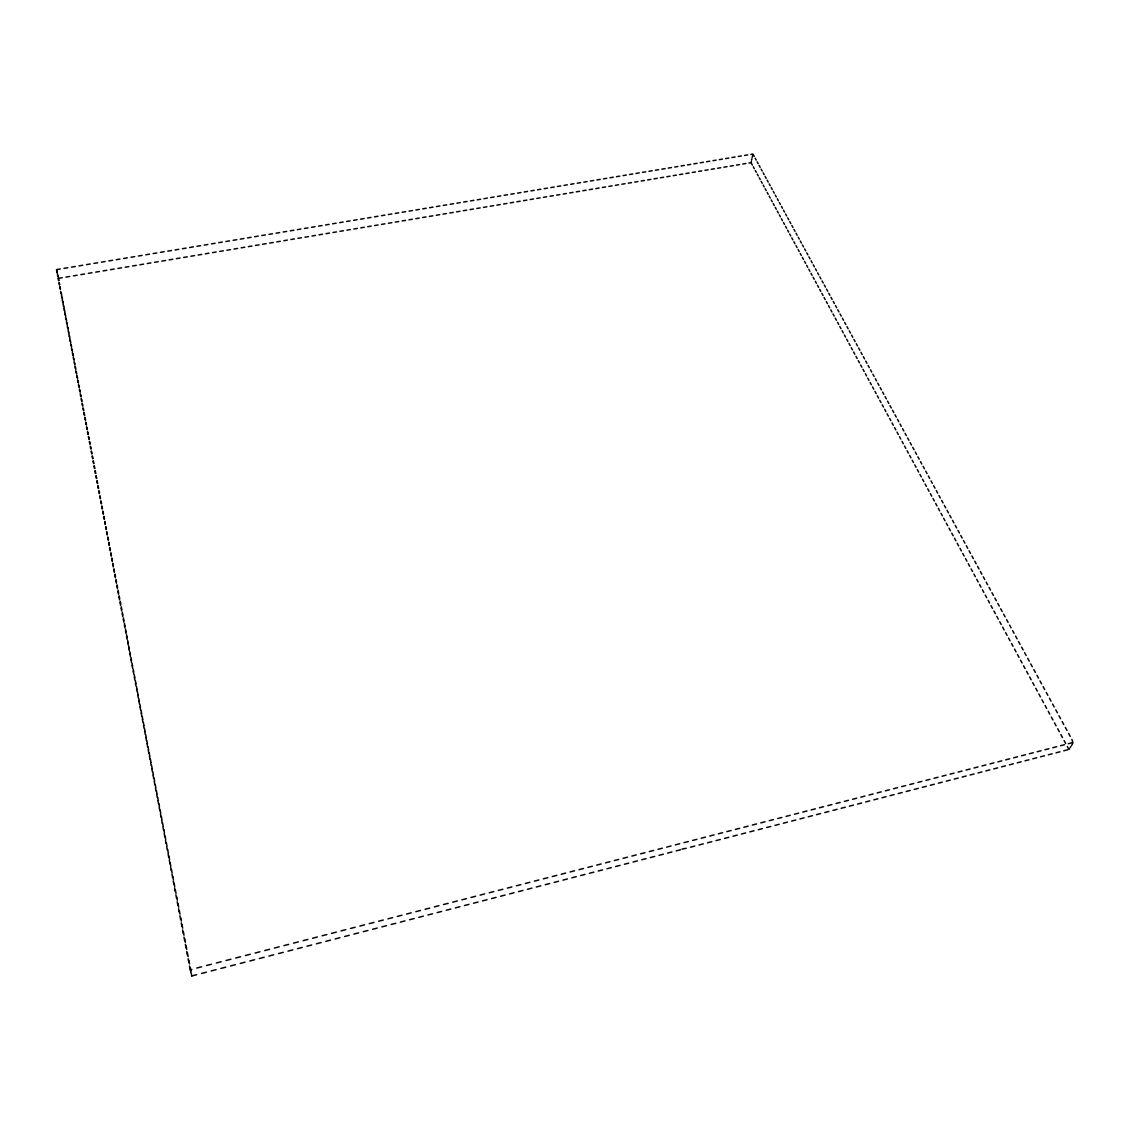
<?xml version="1.0" encoding="UTF-8"?>
<svg xmlns="http://www.w3.org/2000/svg" width="1130" height="1130" viewBox="0 0 1130 1130"><rect width="100%" height="100%" fill="white"/><g stroke="black" fill="none" stroke-linecap="round" stroke-linejoin="round"><path stroke-width="1.5" d="M751.337 161.364L751.055 162.649L748.964 163.003M751.605 160.079L751.888 158.793M752.17 157.508L752.453 156.208M752.735 154.909L752.919 154.047L750.828 154.4M682.04 849.068L686.207 848.291M1069.601 748.427L1068.909 749.473L1067.299 746.492M1070.28 747.368L1070.972 746.309M1071.664 745.235L1072.342 744.176M1073.034 743.102L1071.876 739.401M190.377 970.345L191.86 969.3M196.761 968.043L201.649 966.786M206.536 965.514L211.423 964.257M216.296 963.014L221.169 961.757M226.042 960.5L230.901 959.257M235.746 958L240.605 956.757M245.436 955.514L250.281 954.271M255.112 953.028L259.928 951.785M264.745 950.542L269.562 949.299M274.364 948.07L279.166 946.827M283.955 945.598L288.743 944.369M293.532 943.126L298.306 941.897M303.08 940.669L307.84 939.454M312.6 938.225L317.361 936.996M322.106 935.781L326.838 934.552M331.584 933.338L336.316 932.123M341.034 930.908L345.752 929.693M350.47 928.479L355.173 927.264M359.877 926.063L364.566 924.849M369.256 923.648L373.945 922.433M378.621 921.233L383.296 920.032M387.957 918.831L392.618 917.631M397.28 916.43L401.927 915.229M406.574 914.043L411.221 912.842M415.854 911.656L420.473 910.455M425.092 909.269L429.711 908.082M434.33 906.896L438.934 905.709M443.525 904.523L448.13 903.35M452.72 902.164L457.297 900.977M461.873 899.805L466.45 898.633M471.012 897.46L475.575 896.274M480.137 895.101L484.685 893.929M489.234 892.771L493.768 891.598M498.302 890.426L502.836 889.268M507.356 888.095L511.876 886.937M516.382 885.779L520.902 884.62M525.394 883.462L529.899 882.304M534.391 881.146L538.869 879.988M543.346 878.843L547.824 877.685M552.302 876.541L556.765 875.383M561.229 874.239L565.678 873.095M570.127 871.95L574.563 870.806M579.012 869.662L583.447 868.518M587.868 867.374L592.289 866.244M596.711 865.1L601.118 863.97M605.525 862.84L609.932 861.696M614.325 860.566L618.717 859.436M623.11 858.306L627.489 857.19M631.868 856.06L636.232 854.93M640.597 853.814L644.962 852.684M649.312 851.568L653.663 850.452M658.013 849.322L662.35 848.206M666.686 847.09L671.022 845.975M675.345 844.873L679.667 843.757M683.975 842.641L688.297 841.539M692.591 840.423L696.899 839.322M701.193 838.22L705.487 837.104M709.767 836.002L714.047 834.901M718.327 833.799L722.593 832.711M726.858 831.609L731.124 830.508M735.376 829.42L739.627 828.318M743.865 827.231L748.116 826.143M752.34 825.055L756.577 823.954M760.801 822.866L765.024 821.778M769.248 820.705L773.457 819.617M777.666 818.53L781.861 817.456M786.056 816.369L790.251 815.295M794.432 814.222L798.628 813.134M802.794 812.06L806.975 810.987M811.142 809.913L815.309 808.84M819.462 807.781L823.615 806.707M827.767 805.634L831.906 804.574M836.045 803.501L840.183 802.441M844.322 801.382L848.446 800.323M852.557 799.263L856.681 798.204M860.792 797.144L864.902 796.085M868.998 795.026L873.095 793.966M877.191 792.921L881.273 791.862M885.355 790.816L889.437 789.771M893.519 788.712L897.587 787.667M901.655 786.621L905.709 785.576M909.763 784.531L913.817 783.486M917.871 782.454L921.91 781.409M925.95 780.364L929.976 779.333M934.002 778.302L938.027 777.256M942.053 776.225L946.064 775.194M950.076 774.163L954.087 773.132M958.085 772.101L962.082 771.07M966.079 770.038L970.063 769.022M974.046 767.99L978.029 766.959M981.998 765.942L985.967 764.925M989.937 763.894L993.892 762.877M997.861 761.86L1001.802 760.843M1005.756 759.826L1009.697 758.809M1013.638 757.806L1017.579 756.789M1021.506 755.772L1025.433 754.769M1029.359 753.752L1033.272 752.75M1037.185 751.747L1041.097 750.73M1044.996 749.727L1048.894 748.724M1052.793 747.721L1056.691 746.718M1060.576 745.715L1064.46 744.727M1068.33 743.724L1072.215 742.721M191.577 975.02L191.818 975.953L196.677 974.696M201.536 973.438L206.395 972.181M211.239 970.938L216.084 969.681M220.915 968.438L225.746 967.195M230.562 965.938L235.379 964.695M240.196 963.452L244.998 962.223M249.801 960.98L254.603 959.737M259.392 958.508L264.166 957.265M268.94 956.037L273.714 954.808M278.488 953.579L283.235 952.35M287.995 951.121L292.741 949.892M297.487 948.663L302.219 947.449M306.95 946.22L311.682 945.005M316.4 943.79L321.104 942.561M325.821 941.347L330.511 940.132M335.214 938.931L339.904 937.716M344.594 936.502L349.269 935.301M353.944 934.086L358.606 932.886M363.267 931.685L367.928 930.484M372.575 929.27L377.222 928.083M381.869 926.883L386.502 925.682M391.121 924.481L395.754 923.295M400.373 922.108L404.978 920.908M409.583 919.721L414.187 918.535M418.778 917.348L423.369 916.162M427.959 914.975L432.536 913.789M437.112 912.616L441.675 911.43M446.237 910.257L450.799 909.085M455.348 907.899L459.896 906.726M464.43 905.554L468.964 904.381M473.498 903.223L478.032 902.051M482.538 900.878L487.058 899.72M491.564 898.548L496.07 897.39M500.562 896.231L505.068 895.073M509.545 893.915L514.037 892.756M518.5 891.598L522.978 890.44M527.442 889.282L531.905 888.138M536.355 886.994L540.818 885.835M545.253 884.691L549.703 883.547M554.138 882.403L558.559 881.259M562.98 880.115L567.401 878.971M571.822 877.826L576.229 876.696M580.636 875.552L585.029 874.422M589.422 873.292L593.815 872.148M598.194 871.018L602.573 869.888M606.937 868.758L611.316 867.628M615.666 866.512L620.031 865.382M624.382 864.252L628.732 863.136M633.068 862.02L637.405 860.891M641.741 859.775L646.063 858.659M650.386 857.543L654.708 856.427M659.016 855.311L663.324 854.209M667.632 853.094L671.926 851.978M676.22 850.876L680.5 849.774M690.486 847.189L694.752 846.088M699.018 844.986L703.284 843.884M707.535 842.782L711.787 841.695M716.039 840.593L720.276 839.491M724.514 838.404L728.751 837.316M732.975 836.214L737.198 835.127M741.407 834.039L745.63 832.951M749.826 831.864L754.035 830.776M758.23 829.702L762.425 828.615M766.606 827.527L770.801 826.454M774.968 825.38L779.149 824.293M783.316 823.219L787.483 822.146M791.636 821.072L795.788 819.999M799.941 818.925L804.094 817.852M808.233 816.792L812.371 815.719M816.496 814.659L820.62 813.586M824.745 812.527L828.869 811.467M832.98 810.394L837.076 809.334M841.186 808.275L845.282 807.216M849.379 806.156L853.461 805.111M857.557 804.052L861.625 802.992M865.707 801.947L869.775 800.902M873.843 799.842L877.911 798.797M881.965 797.752L886.019 796.707M890.059 795.661L894.113 794.616M898.152 793.571L902.178 792.526M906.203 791.494L910.229 790.449M914.255 789.404L918.266 788.373M922.278 787.342L926.289 786.296M930.301 785.265L934.298 784.234M938.281 783.203L942.279 782.172M946.262 781.141L950.245 780.124M954.214 779.093L958.184 778.062M962.153 777.045L966.122 776.013M970.077 774.996L974.032 773.979M977.987 772.962L981.928 771.931M985.869 770.914L989.809 769.897M993.736 768.894L997.663 767.877M1001.59 766.86L1005.502 765.843M1009.415 764.841L1013.327 763.824M1017.24 762.821L1021.139 761.818M1025.037 760.801L1028.936 759.798M1032.82 758.795L1036.704 757.792M1040.589 756.789L1044.459 755.786M1048.329 754.798L1052.199 753.795M1056.07 752.792L1059.926 751.803M1063.782 750.8L1067.624 749.812M60.257 268.982L56.5 269.604L56.797 270.918M64.014 268.361L67.772 267.739M71.515 267.118L75.272 266.496M79.015 265.875L82.758 265.253M86.487 264.632L90.216 264.01M93.945 263.389L97.674 262.767M101.403 262.16L105.118 261.538M108.833 260.917L112.548 260.31M116.249 259.688L119.964 259.081M123.664 258.459L127.351 257.852M131.052 257.23L134.738 256.623M138.425 256.016L142.112 255.394M145.798 254.787L149.471 254.179M153.143 253.572L156.816 252.965M160.488 252.343L164.147 251.736M167.805 251.128L171.463 250.521M175.122 249.928L178.766 249.32M182.424 248.713L186.069 248.106M189.699 247.498L193.343 246.905M196.973 246.298L200.603 245.69M204.233 245.097L207.849 244.49M211.48 243.882L215.096 243.289M218.712 242.696L222.313 242.088M225.929 241.495L229.531 240.888M233.133 240.295L236.721 239.701M240.323 239.108L243.911 238.501M247.498 237.907L251.086 237.314M254.66 236.721L258.233 236.128M261.807 235.534L265.38 234.941M268.954 234.348L272.514 233.755M276.073 233.176L279.633 232.582M283.192 231.989L286.738 231.396M290.297 230.817L293.842 230.223M297.374 229.63L300.919 229.051M304.45 228.458L307.981 227.879M311.513 227.285L315.044 226.706M318.561 226.127L322.078 225.534M325.595 224.955L329.113 224.376M332.615 223.782L336.133 223.203M339.636 222.624L343.125 222.045M346.628 221.466L350.116 220.887M353.619 220.308L357.094 219.729M360.583 219.149L364.072 218.57M367.547 217.991L371.021 217.412M374.496 216.833L377.957 216.268M381.432 215.689L384.892 215.11M388.353 214.545L391.799 213.965M395.26 213.401L398.706 212.821M402.153 212.256L405.599 211.677M409.046 211.112L412.478 210.533M415.911 209.968L419.343 209.403M422.775 208.824L426.194 208.259M429.626 207.694L433.044 207.129M436.463 206.564L439.867 205.985M443.285 205.42L446.689 204.855M450.093 204.29L453.497 203.725M456.887 203.174L460.291 202.609M463.681 202.044L467.071 201.479M470.461 200.914L473.837 200.349M477.227 199.798L480.603 199.233M483.965 198.668L487.341 198.117M490.717 197.552L494.078 197.001M497.44 196.436L500.802 195.886M504.15 195.321L507.511 194.77M510.859 194.219L514.207 193.654M517.554 193.103L520.888 192.552M524.235 192.001L527.569 191.436M530.902 190.885L534.222 190.334M537.555 189.784L540.875 189.233M544.194 188.682L547.513 188.131M550.833 187.58L554.152 187.029M557.457 186.478L560.763 185.927M564.068 185.391L567.359 184.84M570.664 184.289L573.955 183.738M577.246 183.201L580.538 182.65M583.829 182.1L587.106 181.563M590.383 181.012L593.66 180.475M596.937 179.924L600.214 179.388M603.477 178.851L606.754 178.3M610.016 177.763L613.265 177.226M616.528 176.675L619.777 176.139M623.04 175.602L626.288 175.065M629.537 174.529L632.772 173.978M636.02 173.441L639.255 172.904M642.49 172.367L645.724 171.831M648.945 171.294L652.18 170.771M655.4 170.234L658.62 169.698M661.841 169.161L665.047 168.624M668.268 168.088L671.474 167.565M674.681 167.028L677.887 166.491M681.093 165.969L684.286 165.432M687.478 164.909L690.684 164.373M693.862 163.85L697.055 163.313M700.247 162.791L703.425 162.268M706.603 161.731L709.781 161.209M712.959 160.686L716.123 160.149M719.287 159.627L722.466 159.104M725.615 158.581L728.779 158.059M731.943 157.536L735.093 156.999M738.243 156.477L741.393 155.954M744.543 155.432L747.693 154.923M58.28 277.486L58.477 278.361L62.221 277.726M65.95 277.104L69.679 276.483M73.408 275.861L77.137 275.24M80.852 274.618L84.566 273.997M88.281 273.375L91.996 272.754M95.697 272.132L99.398 271.511M103.098 270.903L106.799 270.282M110.5 269.66L114.187 269.053M117.873 268.432L121.56 267.824M125.232 267.203L128.905 266.595M132.577 265.974L136.25 265.366M139.922 264.745L143.581 264.137M147.239 263.53L150.897 262.909M154.542 262.301L158.2 261.694M161.844 261.087L165.489 260.479M169.119 259.872L172.763 259.264M176.393 258.657L180.023 258.05M183.653 257.442L187.269 256.835M190.885 256.228L194.501 255.634M198.117 255.027L201.733 254.42M205.335 253.826L208.937 253.219M212.539 252.612L216.127 252.018M219.729 251.411L223.316 250.818M226.904 250.224L230.478 249.617M234.065 249.024L237.639 248.43M241.213 247.823L244.786 247.23M248.346 246.637L251.919 246.043M255.479 245.45L259.024 244.857M262.584 244.264L266.129 243.67M269.675 243.077L273.22 242.484M276.765 241.891L280.311 241.297M283.842 240.704L287.373 240.111M290.904 239.532L294.422 238.939M297.939 238.345L301.47 237.766M304.973 237.173L308.49 236.594M311.993 236.001L315.51 235.421M319.013 234.828L322.502 234.249M326.005 233.656L329.494 233.077M332.983 232.498L336.472 231.918M339.961 231.325L343.435 230.746M346.91 230.167L350.385 229.588M353.86 229.009L357.334 228.43M360.795 227.85L364.256 227.271M367.716 226.692L371.177 226.113M374.623 225.534L378.07 224.969M381.516 224.39L384.963 223.811M388.409 223.232L391.842 222.666M395.274 222.087L398.706 221.522M402.139 220.943L405.557 220.378M408.989 219.799L412.408 219.234M415.812 218.655L419.23 218.09M422.634 217.511L426.052 216.946M429.457 216.381L432.847 215.816M436.251 215.251L439.641 214.672M443.031 214.107L446.421 213.542M449.811 212.977L453.201 212.412M456.577 211.847L459.952 211.282M463.328 210.717L466.69 210.152M470.066 209.601L473.428 209.036M476.789 208.471L480.151 207.906M483.499 207.355L486.861 206.79M490.208 206.225L493.556 205.674M496.903 205.109L500.237 204.558M503.584 203.993L506.918 203.442M510.252 202.877L513.571 202.327M516.904 201.776L520.224 201.211M523.543 200.66L526.863 200.109M530.182 199.558L533.487 198.993M536.792 198.442L540.112 197.891M543.403 197.34L546.708 196.79M550.013 196.239L553.305 195.688M556.596 195.137L559.887 194.586M563.164 194.035L566.455 193.498M569.732 192.947L573.009 192.397M576.286 191.846L579.549 191.309M582.826 190.758L586.089 190.207M589.352 189.671L592.614 189.12M595.877 188.583L599.126 188.032M602.375 187.495L605.624 186.944M608.872 186.408L612.121 185.871M615.356 185.32L618.59 184.783M621.825 184.246L625.059 183.696M628.294 183.159L631.515 182.622M634.735 182.085L637.956 181.549M641.176 181.012L644.397 180.475M647.603 179.938L650.824 179.402M654.03 178.865L657.236 178.328M660.429 177.791L663.635 177.255M666.827 176.718L670.019 176.195M673.212 175.659L676.404 175.122M679.582 174.599L682.76 174.062M685.938 173.526L689.116 173.003M692.295 172.466L695.473 171.944M698.637 171.407L701.801 170.884M704.965 170.347L708.129 169.825M711.279 169.302L714.443 168.766M717.592 168.243L720.742 167.72M723.892 167.198L727.028 166.661M730.178 166.138L733.313 165.616M736.449 165.093L739.585 164.57M742.721 164.048L745.842 163.525M753.244 154.655L754.233 156.449M755.221 158.257L756.196 160.065M757.185 161.887L758.173 163.695M759.176 165.517L760.165 167.339M761.154 169.161L762.157 170.997M763.16 172.819L764.148 174.656M765.151 176.506L766.154 178.342M767.171 180.193L768.174 182.043M769.177 183.893L770.194 185.744M771.211 187.608L772.228 189.473M773.245 191.337L774.262 193.202M775.279 195.08L776.296 196.945M777.327 198.823L778.344 200.716M779.375 202.595L780.406 204.488M781.437 206.38L782.469 208.273M783.5 210.18L784.545 212.087M785.576 213.994L786.621 215.901M787.667 217.808L788.712 219.729M789.757 221.649L790.802 223.571M791.862 225.506L792.907 227.427M793.966 229.362L795.026 231.311M796.071 233.246L797.13 235.195M798.204 237.145L799.263 239.094M800.323 241.057L801.396 243.007M802.47 244.97L803.543 246.947M804.617 248.911L805.69 250.888M806.764 252.866L807.851 254.843M808.925 256.835L810.012 258.827M811.1 260.818L812.188 262.81M813.275 264.815L814.363 266.821M815.465 268.827L816.566 270.833M817.654 272.853L818.756 274.873M819.857 276.892L820.959 278.926M822.075 280.96L823.177 282.994M824.293 285.028L825.409 287.077M826.524 289.111L827.64 291.173M828.756 293.221L829.872 295.283M831.002 297.345L832.132 299.408M833.248 301.47L834.378 303.546M835.522 305.623L836.652 307.713M837.782 309.79L838.926 311.88M840.07 313.971L841.214 316.075M842.359 318.18L843.503 320.284M844.647 322.389L845.805 324.508M846.949 326.627L848.107 328.745M849.266 330.864L850.424 332.997M851.596 335.13L852.755 337.277M853.927 339.41L855.099 341.557M856.272 343.718L857.444 345.865M858.616 348.026L859.803 350.187M860.975 352.362L862.162 354.523M863.348 356.699L864.535 358.888M865.721 361.063L866.922 363.253M868.108 365.456L869.309 367.645M870.51 369.849L871.71 372.053M872.911 374.27L874.126 376.474M875.326 378.705L876.541 380.923M877.756 383.155L878.971 385.387M880.185 387.618L881.414 389.864M882.629 392.11L883.858 394.356M885.087 396.616L886.316 398.862M887.559 401.136L888.787 403.396M890.03 405.67L891.273 407.944M892.516 410.232L893.759 412.521M895.002 414.809L896.26 417.097M897.503 419.4L898.76 421.702M900.017 424.018L901.288 426.335M902.545 428.651L903.816 430.968M905.074 433.298L906.345 435.629M907.63 437.974L908.901 440.305M910.173 442.649L911.458 445.008M912.743 447.367L914.029 449.726M915.314 452.085L916.614 454.458M917.899 456.831L919.199 459.218M920.498 461.605L921.798 463.992M923.111 466.379L924.411 468.781M925.724 471.196L927.038 473.597M928.352 476.013L929.679 478.428M930.993 480.857L932.321 483.287M933.648 485.716L934.976 488.16M936.304 490.604L937.646 493.061M938.974 495.505L940.315 497.963M941.657 500.435L943.013 502.907M944.355 505.378L945.711 507.864M947.067 510.35L948.423 512.836M949.779 515.337L951.135 517.837M952.505 520.337L953.875 522.851M955.245 525.365L956.616 527.894M958 530.422L959.384 532.95M960.768 535.493L962.153 538.035M963.537 540.578L964.921 543.135M966.32 545.691L967.718 548.262M969.116 550.833L970.529 553.403M971.927 555.988L973.34 558.573M974.752 561.172L976.165 563.771M977.591 566.37L979.004 568.983M980.43 571.596L981.857 574.21M983.298 576.837L984.724 579.464M986.165 582.105L987.606 584.747M989.047 587.402L990.487 590.058M991.942 592.713L993.397 595.383M994.852 598.053L996.307 600.722M997.776 603.406L999.231 606.104M1000.7 608.788L1002.169 611.485M1003.652 614.197L1005.121 616.909M1006.604 619.636L1008.087 622.348M1009.584 625.088L1011.067 627.814M1012.565 630.568L1014.062 633.309M1015.559 636.063L1017.071 638.817M1018.568 641.586L1020.079 644.368M1021.605 647.137L1023.116 649.92M1024.642 652.716L1026.167 655.513M1027.693 658.31L1029.218 661.121M1030.758 663.946L1032.283 666.757M1033.837 669.596L1035.377 672.421M1036.916 675.26L1038.47 678.113M1040.024 680.966L1041.592 683.82M1043.145 686.687L1044.713 689.568M1046.281 692.45L1047.849 695.331M1049.431 698.227L1051.013 701.123M1052.595 704.018L1054.177 706.942M1055.773 709.852L1057.369 712.776M1058.965 715.714L1060.562 718.652M1062.172 721.59L1063.768 724.542M1065.392 727.508L1067.003 730.46M1068.627 733.441L1070.237 736.421M751.379 163.257L752.354 165.051M753.329 166.859L754.303 168.667M755.292 170.475L756.267 172.297M757.255 174.105L758.244 175.927M759.233 177.749L760.222 179.585M761.21 181.407L762.199 183.244M763.202 185.08L764.191 186.916M765.194 188.766L766.197 190.617M767.199 192.467L768.202 194.318M769.205 196.168L770.208 198.032M771.225 199.897L772.242 201.762M773.245 203.626L774.262 205.505M775.279 207.383L776.296 209.262M777.313 211.141L778.344 213.033M779.361 214.926L780.392 216.819M781.423 218.712L782.44 220.618M783.486 222.525L784.517 224.432M785.548 226.339L786.579 228.26M787.624 230.167L788.669 232.088M789.701 234.023L790.746 235.944M791.791 237.879L792.85 239.814M793.896 241.749L794.955 243.699M796 245.648L797.06 247.597M798.119 249.546L799.178 251.51M800.238 253.459L801.297 255.422M802.371 257.4L803.444 259.363M804.503 261.341L805.577 263.318M806.651 265.31L807.724 267.287M808.812 269.279L809.885 271.271M810.973 273.276L812.046 275.268M813.134 277.274L814.222 279.28M815.323 281.299L816.411 283.319M817.499 285.339L818.6 287.359M819.702 289.379L820.804 291.413M821.906 293.447L823.007 295.495M824.109 297.529L825.225 299.577M826.327 301.625L827.442 303.688M828.558 305.736L829.674 307.798M830.79 309.874L831.92 311.937M833.036 314.013L834.166 316.089M835.296 318.166L836.426 320.256M837.556 322.347L838.686 324.437M839.816 326.542L840.96 328.646M842.104 330.751L843.248 332.856M844.393 334.974L845.537 337.093M846.681 339.212L847.839 341.331M848.983 343.464L850.141 345.596M851.3 347.729L852.458 349.876M853.63 352.023L854.788 354.17M855.961 356.331L857.133 358.493M858.292 360.654L859.478 362.815M860.65 364.99L861.823 367.165M863.009 369.341L864.196 371.53M865.382 373.719L866.569 375.909M867.755 378.112L868.942 380.302M870.142 382.519L871.343 384.723M872.53 386.94L873.744 389.158M874.945 391.375L876.145 393.607M877.36 395.839L878.561 398.071M879.776 400.317L880.99 402.562M882.219 404.808L883.434 407.054M884.663 409.314L885.892 411.574M887.106 413.848L888.35 416.123M889.578 418.397L890.807 420.671M892.05 422.959L893.293 425.247M894.536 427.55L895.779 429.838M897.022 432.14L898.279 434.457M899.522 436.759L900.78 439.09M902.037 441.406L903.294 443.737M904.565 446.068L905.822 448.398M907.093 450.743L908.365 453.088M909.636 455.432L910.921 457.791M912.192 460.15L913.478 462.509M914.763 464.882L916.049 467.255M917.334 469.628L918.619 472.015M919.919 474.402L921.218 476.804M922.518 479.205L923.817 481.606M925.117 484.007L926.431 486.423M927.73 488.838L929.044 491.268M930.357 493.697L931.685 496.127M932.999 498.556L934.326 501M935.654 503.457L936.982 505.901M938.31 508.359L939.637 510.831M940.979 513.288L942.321 515.76M943.663 518.246L945.005 520.732M946.347 523.218L947.703 525.704M949.059 528.204L950.415 530.719M951.771 533.219L953.141 535.733M954.497 538.261L955.867 540.776M957.237 543.318L958.607 545.846M959.992 548.389L961.362 550.932M962.746 553.488L964.13 556.045M965.529 558.601L966.913 561.172M968.311 563.743L969.71 566.328M971.108 568.913L972.506 571.498M973.919 574.096L975.317 576.696M976.73 579.309L978.142 581.908M979.569 584.535L980.981 587.148M982.408 589.775L983.835 592.417M985.261 595.058L986.702 597.699M988.143 600.355L989.569 603.01M991.01 605.666L992.465 608.336M993.906 611.019L995.361 613.689M996.815 616.373L998.27 619.071M999.739 621.768L1001.194 624.466M1002.663 627.178L1004.132 629.89M1005.615 632.616L1007.084 635.343M1008.567 638.069L1010.051 640.809M1011.534 643.549L1013.031 646.304M1014.514 649.058L1016.011 651.826M1017.509 654.595L1019.02 657.363M1020.531 660.146L1022.029 662.929M1023.54 665.725L1025.065 668.522M1026.577 671.333L1028.102 674.144M1029.628 676.955L1031.167 679.78M1032.693 682.619L1034.233 685.444M1035.772 688.297L1037.312 691.136M1038.866 693.99L1040.405 696.857M1041.959 699.724L1043.513 702.606M1045.081 705.487L1046.648 708.369M1048.216 711.264L1049.784 714.16M1051.352 717.07L1052.934 719.98M1054.516 722.903L1056.098 725.827M1057.694 728.765L1059.276 731.703M1060.872 734.641L1062.483 737.593M1064.079 740.56L1065.689 743.526M190.617 971.292L190.857 972.224M191.097 973.156L191.337 974.088M57.093 272.245L57.39 273.559M57.687 274.873L57.983 276.172M58.477 278.361L58.873 280.438M59.269 282.528L59.678 284.619M60.074 286.709L60.469 288.8M61.274 293.009L61.684 295.128M62.079 297.247L62.489 299.365M62.899 301.484L63.308 303.603M63.704 305.736L64.113 307.883M64.523 310.016L64.933 312.163M65.342 314.31L65.766 316.457M66.176 318.618L66.585 320.779M66.995 322.94L67.419 325.115M67.828 327.29L68.238 329.466M68.662 331.641L69.085 333.83M69.495 336.02L69.919 338.223M70.343 340.413L70.766 342.616M71.176 344.834L71.6 347.037M72.023 349.255L72.447 351.487M72.885 353.704L73.309 355.936M73.733 358.168L74.156 360.413M74.594 362.659L75.018 364.905M75.456 367.151L75.88 369.411M76.317 371.671L76.741 373.945M77.179 376.219L77.617 378.493M78.055 380.768L78.493 383.056M78.931 385.344L79.368 387.632M79.806 389.935L80.244 392.237M80.682 394.554L81.12 396.856M81.572 399.187L82.01 401.503M82.462 403.834L82.9 406.164M83.352 408.495L83.804 410.84M84.242 413.185L84.694 415.543M85.146 417.888L85.598 420.247M86.05 422.62L86.502 424.993M86.954 427.366L87.406 429.739M87.872 432.126L88.324 434.527M88.776 436.915L89.242 439.316M89.694 441.717L90.16 444.132M90.626 446.548L91.092 448.963M91.544 451.393L92.01 453.822M92.476 456.252L92.942 458.695M93.409 461.139L93.875 463.597M94.355 466.054L94.821 468.512M95.287 470.97L95.767 473.442M96.234 475.928L96.714 478.4M97.194 480.9L97.66 483.386M98.141 485.886L98.621 488.386M99.101 490.9L99.581 493.415M100.062 495.929L100.542 498.457M101.022 500.986L101.516 503.514M101.997 506.056L102.477 508.599M102.971 511.156L103.466 513.712M103.946 516.269L104.44 518.84M104.935 521.41L105.429 523.995M105.923 526.58L106.418 529.165M106.912 531.764L107.407 534.363M107.901 536.962L108.409 539.575M108.904 542.202L109.412 544.83M109.907 547.457L110.415 550.084M110.924 552.725L111.418 555.381M111.927 558.022L112.435 560.692M112.944 563.347L113.452 566.017M113.975 568.701L114.483 571.37M114.992 574.068L115.514 576.752M116.023 579.45L116.545 582.162M117.068 584.874L117.576 587.586M118.099 590.312L118.622 593.038M119.144 595.778L119.667 598.519M120.19 601.259L120.726 604.013M121.249 606.782L121.772 609.55M122.308 612.319L122.845 615.087M123.368 617.884L123.905 620.667M124.441 623.463L124.978 626.274M125.515 629.085L126.052 631.896M126.588 634.721L127.125 637.546M127.676 640.385L128.213 643.224M128.763 646.063L129.3 648.917M129.851 651.784L130.402 654.651M130.953 657.519L131.504 660.4M132.055 663.296L132.606 666.177M133.156 669.087L133.707 671.983M134.272 674.907L134.823 677.816M135.388 680.754L135.953 683.678M136.504 686.616L137.069 689.568M137.634 692.52L138.199 695.487M138.764 698.453L139.343 701.419M139.908 704.4L140.473 707.394M141.052 710.389L141.631 713.383M142.196 716.392L142.775 719.415M143.355 722.437L143.934 725.46M144.513 728.497L145.092 731.548M145.685 734.599L146.264 737.65M146.844 740.715L147.437 743.794M148.03 746.874L148.609 749.953M149.202 753.046L149.796 756.154M150.389 759.261L150.982 762.369M151.589 765.504L152.183 768.626M152.79 771.762L153.383 774.912M153.991 778.062L154.598 781.226M155.191 784.39L155.799 787.568M156.406 790.76L157.028 793.952M157.635 797.144L158.242 800.351M158.864 803.571L159.471 806.792M160.093 810.012L160.714 813.247M161.336 816.496L161.957 819.759M162.579 823.007L163.2 826.284M163.836 829.561L164.457 832.838M165.093 836.129L165.714 839.435M166.35 842.74L166.986 846.059M167.621 849.393L168.257 852.712M168.893 856.06L169.528 859.407M170.178 862.769L170.814 866.131M171.463 869.507L172.113 872.883M172.763 876.287L173.413 879.677M174.062 883.081L174.712 886.499M175.362 889.932L176.026 893.364M176.675 896.796L177.339 900.257M178.003 903.703L178.667 907.178M179.331 910.653L179.995 914.142M180.659 917.631L181.337 921.134M182.001 924.651L182.679 928.168M183.357 931.699L184.021 935.23M184.698 938.776L185.391 942.335M186.069 945.895L186.747 949.468M187.439 953.056L188.117 956.644M188.809 960.246L189.501 963.848M190.193 967.478L190.885 971.094M191.577 974.738L191.818 975.953M56.627 270.296L57.037 272.387M57.432 274.477L57.828 276.568M58.237 278.672L58.633 280.777M59.042 282.881L59.438 285M59.848 287.105L60.243 289.224M60.653 291.356L61.062 293.489M61.472 295.608L61.882 297.755M62.291 299.888L62.701 302.035M63.111 304.182L63.52 306.343M63.93 308.504L64.339 310.665M64.749 312.826L65.173 315.002M65.582 317.177L66.006 319.352M66.416 321.541L66.84 323.717M67.249 325.92L67.673 328.11M68.097 330.313L68.52 332.517M68.944 334.734L69.368 336.938M69.792 339.17L70.215 341.387M70.639 343.619L71.063 345.851M71.487 348.082L71.91 350.328M72.348 352.574L72.772 354.82M73.21 357.08L73.634 359.34M74.072 361.6L74.509 363.86M74.933 366.134L75.371 368.422M75.809 370.697L76.247 372.985M76.685 375.273L77.123 377.575M77.56 379.878L77.998 382.18M78.436 384.497L78.888 386.813M79.326 389.13L79.778 391.446M80.216 393.777L80.668 396.122M81.106 398.452L81.558 400.797M82.01 403.142L82.462 405.5M82.9 407.859L83.352 410.218M83.804 412.591L84.27 414.964M84.722 417.337L85.174 419.724M85.626 422.111L86.092 424.513M86.544 426.9L86.996 429.301M87.462 431.716L87.928 434.132M88.38 436.547L88.846 438.977M89.312 441.392L89.779 443.836M90.245 446.265L90.711 448.709M91.177 451.167L91.643 453.61M92.109 456.082L92.589 458.54M93.055 461.012L93.536 463.484M94.002 465.97L94.482 468.456M94.948 470.942L95.429 473.442M95.909 475.942L96.389 478.442M96.869 480.956L97.35 483.471M97.83 485.999L98.31 488.527M98.79 491.056L99.285 493.598M99.765 496.141L100.259 498.683M100.739 501.24L101.234 503.811M101.714 506.367L102.209 508.938M102.703 511.523L103.197 514.108M103.692 516.692L104.186 519.292M104.68 521.891L105.175 524.49M105.683 527.103L106.178 529.716M106.686 532.343L107.18 534.97M107.689 537.598L108.183 540.239M108.692 542.88L109.2 545.536M109.709 548.191L110.217 550.861M110.726 553.531L111.234 556.2M111.757 558.884L112.266 561.568M112.774 564.266L113.297 566.963M113.805 569.661L114.328 572.373M114.85 575.085L115.359 577.811M115.882 580.538L116.404 583.278M116.927 586.018L117.463 588.758M117.986 591.513L118.509 594.267M119.031 597.036L119.568 599.804M120.091 602.587L120.628 605.369M121.164 608.166L121.701 610.963M122.238 613.76L122.775 616.57M123.311 619.381L123.848 622.206M124.385 625.031L124.922 627.87M125.472 630.71L126.009 633.563M126.56 636.416L127.097 639.269M127.648 642.137L128.199 645.018M128.749 647.886L129.3 650.781M129.851 653.677L130.402 656.572M130.967 659.482L131.518 662.392M132.083 665.316L132.634 668.24M133.199 671.164L133.764 674.116M134.315 677.054L134.88 680.006M135.445 682.972L136.024 685.938M136.589 688.919L137.154 691.899M137.719 694.879L138.298 697.874M138.877 700.883L139.442 703.891M140.021 706.9L140.6 709.923M141.179 712.959L141.758 715.996M142.338 719.033L142.917 722.084M143.51 725.149L144.089 728.214M144.682 731.294L145.262 734.373M145.855 737.452L146.448 740.546M147.041 743.653L147.635 746.76M148.228 749.882L148.821 753.004M149.428 756.14L150.022 759.275M150.629 762.425L151.222 765.575M151.83 768.739L152.437 771.917M153.044 775.081L153.652 778.273M154.259 781.466L154.867 784.672M155.488 787.878L156.095 791.085M156.717 794.319L157.338 797.54M157.946 800.789L158.567 804.037M159.189 807.286L159.81 810.549M160.446 813.812L161.067 817.103M161.689 820.38L162.325 823.685M162.96 826.976L163.582 830.296M164.217 833.615L164.853 836.935M165.489 840.268L166.138 843.616M166.774 846.963L167.41 850.325M168.059 853.701L168.709 857.077M169.345 860.467L169.994 863.857M170.644 867.261L171.294 870.665M171.958 874.083L172.608 877.516M173.257 880.948L173.921 884.395M174.585 887.841L175.235 891.302M175.899 894.776L176.562 898.251M177.241 901.74L177.904 905.243M178.568 908.746L179.246 912.263M179.91 915.78L180.588 919.312M181.266 922.857L181.944 926.402M182.622 929.962L183.3 933.535M183.992 937.109L184.67 940.697M185.362 944.299L186.055 947.901M186.747 951.517L187.439 955.133M188.131 958.763L188.823 962.407M189.515 966.065L190.221 969.724"/></g></svg>
